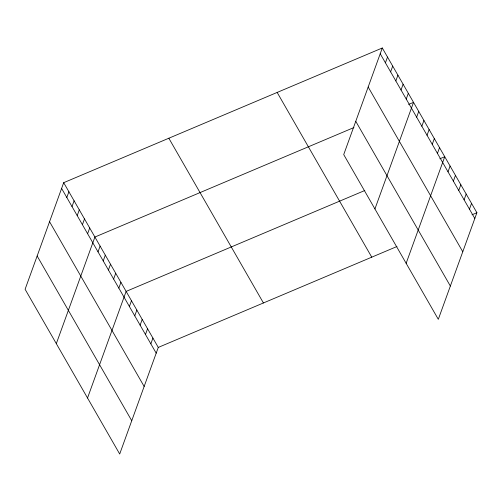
<?xml version="1.0" encoding="UTF-8"?>
<svg xmlns="http://www.w3.org/2000/svg" width="502" height="502" viewBox="0 0 502 502"><rect width="100%" height="100%" fill="white"/><g stroke="black" fill="none" stroke-linecap="round" stroke-linejoin="round"><path stroke-width="0.75" d="M382.304 47.985L343.719 154.585L438.309 319.322L476.9 212.722L382.304 47.985L63.691 182.678L25.1 289.277L119.696 454.015L158.281 347.415L396.988 246.501M66.804 197.499L68.893 191.739M72.012 206.56L74.095 200.8M77.214 215.622L79.297 209.861M82.416 224.676L84.499 218.922M87.618 233.737L89.701 227.977M56.318 343.638L94.903 237.038L353.941 127.539M98.022 251.86L100.105 246.099M103.224 260.921L105.307 255.16M108.426 269.982L110.515 264.221M113.628 279.043L115.717 273.283M118.836 288.104L120.919 282.344M87.53 398.004L126.121 291.405L364.828 190.49M129.397 306.496L131.48 300.736M134.756 315.833L136.839 310.073M140.114 325.171L142.204 319.41M145.48 334.501L147.563 328.741M150.838 343.839L152.922 338.078M385.423 62.806L387.506 57.046M390.625 71.868L392.708 66.107M395.827 80.929L397.917 75.168M401.029 89.99L403.119 84.229M406.231 99.051L408.321 93.29M374.931 208.951L413.522 102.352L408.615 104.422M416.641 117.173L418.724 111.413M421.843 126.228L423.926 120.474M427.045 135.289L429.128 129.529M432.247 144.35L434.33 138.59M437.449 153.411L439.532 147.651M406.149 263.312L444.741 156.712L439.834 158.789M448.016 171.809L450.099 166.049M453.375 181.14L455.458 175.38M458.734 190.478L460.817 184.717M464.093 199.815L466.182 194.054M469.452 209.146L471.541 203.385M471.993 214.8L476.9 212.722M380.221 53.745L474.817 218.483M368.173 87.022L462.769 251.759M355.761 121.308L450.357 286.046M277.16 92.437L371.756 257.168M168.835 138.232L263.424 302.963M63.691 182.678L158.281 347.415M61.602 188.438L156.197 353.17M49.56 221.715L144.149 386.452M37.148 256.001L131.744 420.732"/></g></svg>
